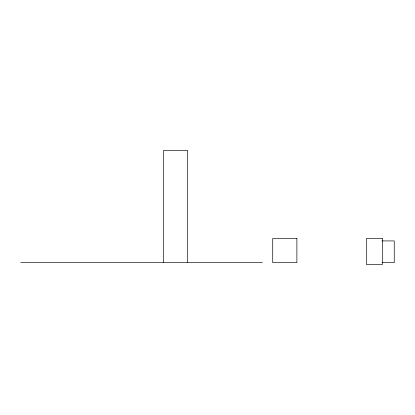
<?xml version="1.0" encoding="UTF-8"?>
<svg xmlns="http://www.w3.org/2000/svg" width="415" height="415" viewBox="0 0 415 415"><rect width="100%" height="100%" fill="white"/><g stroke="black" fill="none" stroke-linecap="round" stroke-linejoin="round"><path stroke-width="0.62" d="M381.961 240.918L394.25 240.918L394.245 262.669L381.961 262.669M20.75 262.669L262.43 262.669M187.694 262.669L187.694 150.474L163.526 150.474L163.526 262.669M382.386 238.464L366.471 238.464L366.471 264.526L382.386 264.526L382.386 238.464M296.886 238.501L272.717 238.501L272.717 262.669L296.886 262.669L296.886 238.501"/></g></svg>
